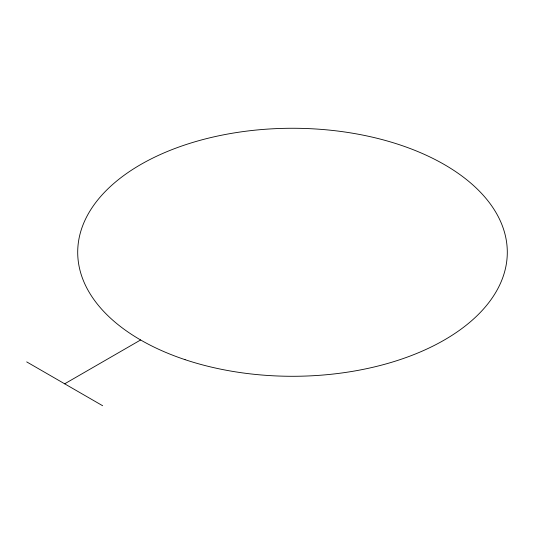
<?xml version="1.0" encoding="UTF-8"?>
<svg xmlns="http://www.w3.org/2000/svg" width="534" height="534" viewBox="0 0 534 534"><rect width="100%" height="100%" fill="white"/><g stroke="black" fill="none" stroke-linecap="round" stroke-linejoin="round"><path stroke-width="0.8" d="M64.674 383.812L140.616 339.971M26.7 361.892L102.641 405.733M185.098 359.676A214.802 124.015 0 0 0 507.3 252.275A214.802 124.015 0 0 0 185.098 144.881A214.802 124.015 0 0 0 185.098 359.676"/></g></svg>
